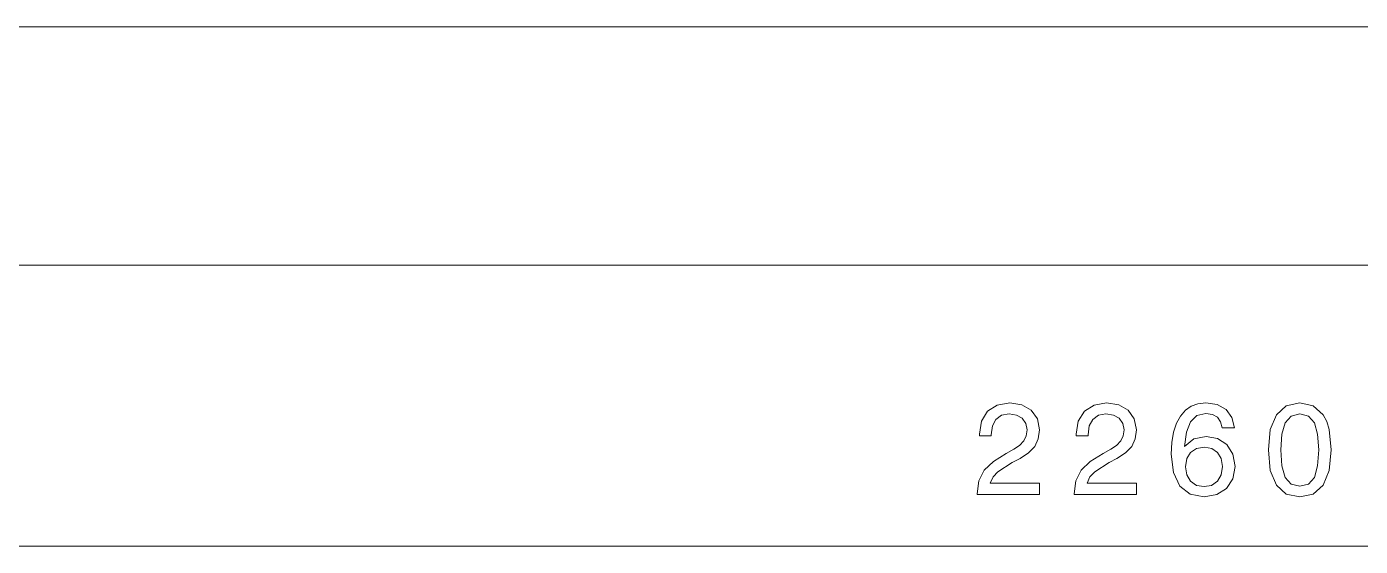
# Model space of a CAD drawing. Extents: x 0 to 420, y 0 to 297.
# Drawn here: x 167 to 218.4, y 75.7 to 95.8 of the extents above; entities that cross this region are included whole.
import ezdxf

# ---------------------------------------------------------------- set-up
doc = ezdxf.new("R2010")
doc.units = 0

msp = doc.modelspace()

# ---------------------------------------------------------------- linework, layer by layer
at = {"color": 7, "lineweight": 13}
for p, q in [((130.827286, 95.750725), (375.684418, 95.750725)), ((100.356438, 86.559921), (375.684418, 86.559921)), ((52.773865, 75.737663), (375.684418, 75.737663))]:
    msp.add_line(p, q, dxfattribs=at)
for points in [[(203.658539, 77.737663), (206.064163, 77.737663), (206.064163, 78.171379), (204.162857, 78.171379), (204.268768, 78.408417), (204.450333, 78.605095), (205.010132, 78.963173), (205.307663, 79.114471), (205.640518, 79.331329), (205.877563, 79.583488), (206.013718, 79.881035), (206.064163, 80.218933), (205.978424, 80.642563), (205.741379, 80.97541), (205.378281, 81.187233), (204.909271, 81.262878), (204.425125, 81.177147), (204.056961, 80.940117), (203.819931, 80.561874), (203.739243, 80.062592), (203.739243, 79.991989), (204.198166, 79.991989), (204.198166, 80.032333), (204.243546, 80.375275), (204.37973, 80.627434), (204.596573, 80.788818), (204.884048, 80.844292), (205.176544, 80.793861), (205.393417, 80.667778), (205.534622, 80.4711), (205.585052, 80.223976), (205.549759, 79.991989), (205.453934, 79.795296), (205.292557, 79.623833), (205.070648, 79.472534), (204.773087, 79.31115), (204.278854, 78.998466), (203.930878, 78.665619), (203.724106, 78.262154), (203.658539, 77.752792)], [(207.394547, 77.737663), (209.800171, 77.737663), (209.800171, 78.171379), (207.89888, 78.171379), (208.004776, 78.408417), (208.186356, 78.605095), (208.74614, 78.963173), (209.043686, 79.114471), (209.376541, 79.331329), (209.613571, 79.583488), (209.749741, 79.881035), (209.800171, 80.218933), (209.714447, 80.642563), (209.477402, 80.97541), (209.114288, 81.187233), (208.645279, 81.262878), (208.161133, 81.177147), (207.792969, 80.940117), (207.555939, 80.561874), (207.47525, 80.062592), (207.47525, 79.991989), (207.934189, 79.991989), (207.934189, 80.032333), (207.979568, 80.375275), (208.115738, 80.627434), (208.332596, 80.788818), (208.620071, 80.844292), (208.912567, 80.793861), (209.129425, 80.667778), (209.27063, 80.4711), (209.32106, 80.223976), (209.285767, 79.991989), (209.189941, 79.795296), (209.028564, 79.623833), (208.806656, 79.472534), (208.509109, 79.31115), (208.014877, 78.998466), (207.666885, 78.665619), (207.460114, 78.262154), (207.394547, 77.752792)], [(213.571503, 80.294586), (213.475677, 80.703087), (213.253769, 81.005676), (212.910843, 81.197319), (212.467026, 81.262878), (212.169464, 81.227577), (211.912262, 81.13176), (211.685318, 80.97541), (211.493683, 80.753517), (211.342392, 80.476135), (211.23143, 80.138237), (211.160843, 79.73983), (211.140656, 79.290977), (211.221344, 78.574837), (211.468475, 78.055389), (211.866867, 77.742706), (212.411545, 77.636803), (212.900742, 77.727577), (213.273941, 77.964607), (213.516006, 78.337807), (213.601761, 78.811874), (213.516006, 79.290977), (213.284027, 79.659142), (212.925949, 79.891121), (212.482162, 79.971809), (212.003052, 79.870949), (211.644989, 79.583488), (211.720627, 80.138237), (211.882004, 80.536659), (212.129135, 80.773682), (212.472061, 80.854378), (212.724228, 80.814034), (212.915878, 80.708122), (213.041962, 80.531609), (213.107513, 80.294586)], [(214.881714, 79.447319), (214.957367, 78.655525), (215.194382, 78.090691), (215.572632, 77.747757), (216.097137, 77.636803), (216.616577, 77.747757), (216.994827, 78.090691), (217.226807, 78.655525), (217.30751, 79.447319), (217.226807, 80.234062), (217.130997, 80.546738), (216.994827, 80.803947), (216.616577, 81.146889), (216.097137, 81.262878), (215.572632, 81.146889), (215.194382, 80.798897), (214.957367, 80.234062)], [(215.36586, 79.447319), (215.406219, 80.057549), (215.532303, 80.496315), (215.759247, 80.753517), (216.097137, 80.844292), (216.429977, 80.753517), (216.656937, 80.496315), (216.783005, 80.057549), (216.823349, 79.447319), (216.783005, 78.832039), (216.656937, 78.393288), (216.429977, 78.136078), (216.097137, 78.050346), (215.759247, 78.136078), (215.532303, 78.393288), (215.406219, 78.832039)], [(213.112549, 78.806824), (213.057083, 78.489105), (212.915878, 78.247032), (212.688934, 78.08564), (212.406509, 78.03521), (212.108963, 78.08564), (211.882004, 78.241989), (211.735748, 78.484062), (211.690353, 78.801788), (211.740799, 79.114471), (211.882004, 79.351494), (212.113998, 79.502792), (212.426666, 79.558273), (212.699005, 79.502792), (212.915878, 79.356544), (213.057083, 79.119507)]]:
    msp.add_lwpolyline(points, close=True, dxfattribs=at)

doc.saveas('drawing.dxf')
